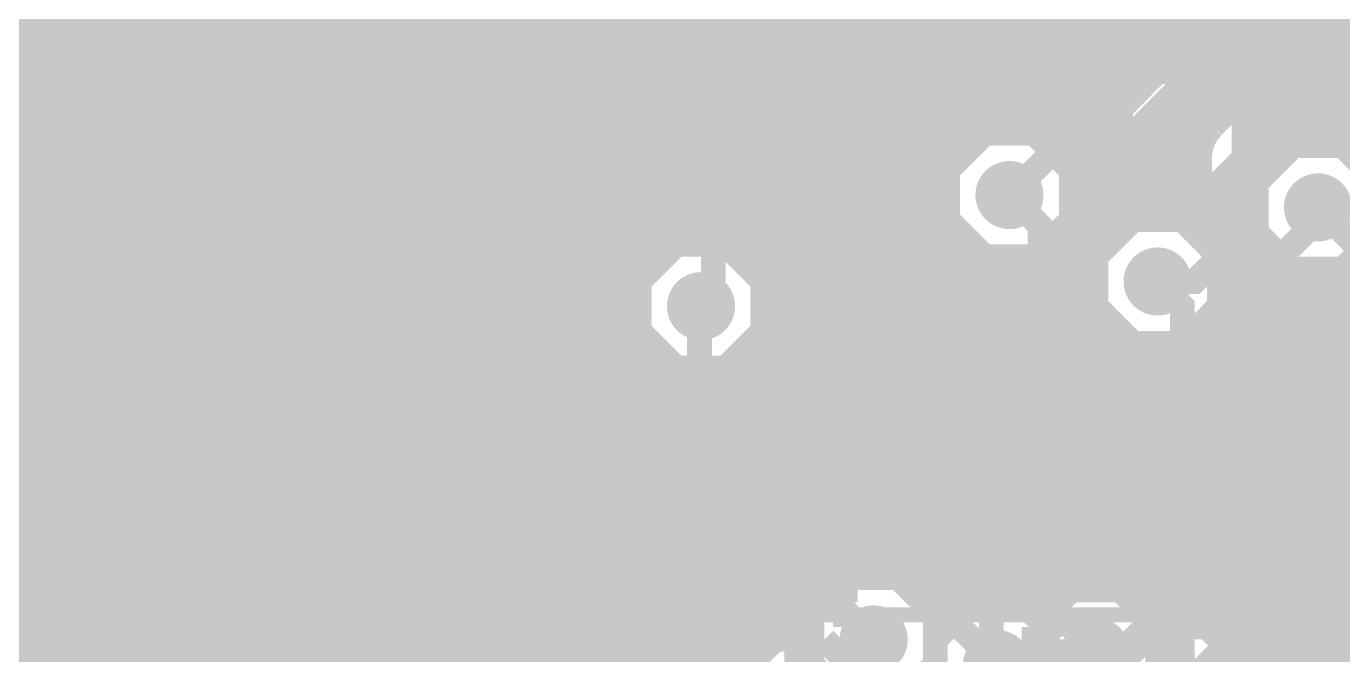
# Model space of a CAD drawing. Extents: x -5 to 208, y -5 to 206.
# Drawn here: x 56.3 to 69.85, y 131.67 to 138.13 of the extents above; entities that cross this region are included whole.
import ezdxf

# ---------------------------------------------------------------- set-up
doc = ezdxf.new("R2010")
doc.units = 0
doc.header["$MEASUREMENT"] = 0
doc.layers.get('0').update_dxf_attribs({"linetype": 'CONTINUOUS'})
for name, color, linetype in [('22-301-0_BOT', 7, 'CONTINUOUS'), ('22-301-0_DRD', 7, 'CONTINUOUS'), ('22-301-0_IN1', 1, 'CONTINUOUS'), ('22-301-0_IN2', 4, 'CONTINUOUS'), ('22-301-0_SMT', 5, 'CONTINUOUS'), ('22-301-0_SPT', 10, 'CONTINUOUS'), ('22-301-0_SST', 14, 'CONTINUOUS'), ('22-301-0_TOP', 9, 'CONTINUOUS'), ('THRUHOLE_TAP', 13, 'CONTINUOUS')]:
    doc.layers.add(name, color=color, linetype=linetype)

# ---------------------------------------------------------------- blocks, each defined once
blk = doc.blocks.new('ROUND_66')
at = {"const_width": 0.35052}
blk.add_lwpolyline([(-0.17526, 0, 1), (0.17526, 0, 1)], format="xyb", close=True, dxfattribs=at)
blk = doc.blocks.new('ROUND_68')
at = {"const_width": 0.35052}
blk.add_lwpolyline([(-0.17526, 0, 1), (0.17526, 0, 1)], format="xyb", close=True, dxfattribs=at)
blk = doc.blocks.new('ROUND_69')
at = {"const_width": 0.35052}
blk.add_lwpolyline([(-0.17526, 0, 1), (0.17526, 0, 1)], format="xyb", close=True, dxfattribs=at)
blk = doc.blocks.new('RECTANGLE_6')
blk.add_solid([(0.4826, 0.4064), (0.4826, -0.4064), (-0.4826, 0.4064), (-0.4826, -0.4064)])
blk = doc.blocks.new('OBLONG_58')
at = {"const_width": 0.2794}
blk.add_lwpolyline([(0, 0.7493), (0, -0.7493)], dxfattribs=at)
at = {"const_width": 0.1397}
for points in [[(-0.06985, 0.7493, 1), (0.06985, 0.7493, 1)], [(-0.06985, -0.7493, 1), (0.06985, -0.7493, 1)]]:
    blk.add_lwpolyline(points, format="xyb", close=True, dxfattribs=at)
blk = doc.blocks.new('RECTANGLE_59')
blk.add_solid([(0.1397, 0.889), (0.1397, -0.889), (-0.1397, 0.889), (-0.1397, -0.889)])
blk = doc.blocks.new('ROUND_73')
at = {"const_width": 0.10033}
blk.add_lwpolyline([(-0.050164, 0, 1), (0.050164, 0, 1)], format="xyb", close=True, dxfattribs=at)

msp = doc.modelspace()

# ---------------------------------------------------------------- linework, layer by layer
at = {"layer": '22-301-0_BOT', "const_width": 0.254}
for points in [[(69.8246, 155.575), (69.8246, 137.0965)], [(69.977, 125.476), (69.977, 127.381), (69.469, 127.889), (69.469, 129.032), (69.977, 129.54), (69.977, 133.096), (69.342, 133.731), (69.342, 135.001), (70.866, 136.525), (70.866, 153.924), (70.993, 154.051)], [(68.961, 152.273), (68.961, 136.779), (68.834, 136.652), (68.834, 133.096), (69.469, 132.461), (69.469, 130.175), (68.961, 129.667), (68.961, 127.254)], [(69.596, 151.69642), (69.596, 137.12952)], [(69.596, 151.69642), (69.596, 137.12952)], [(66.675, 150.241), (66.421, 149.987), (66.421, 147.447), (66.675, 147.193), (66.675, 145.415), (65.659, 144.399), (65.659, 133.35), (67.31, 131.699)], [(63.246, 135.255), (63.373, 135.382), (63.373, 148.59), (64.389, 149.606)], [(64.643, 148.717), (64.77, 148.717), (64.897, 148.59), (64.897, 146.431), (64.516, 146.05), (64.516, 132.334), (65.024, 131.826)], [(56.3372, 148.37918), (56.3372, 107.0737)], [(56.5658, 148.24202), (56.5658, 107.0737)], [(56.7944, 148.209), (56.7944, 107.0737)], [(57.023, 148.209), (57.023, 107.0737)], [(57.2516, 148.209), (57.2516, 107.0737)], [(57.4802, 148.209), (57.4802, 107.0737)], [(57.7088, 148.209), (57.7088, 107.0737)], [(57.9374, 148.209), (57.9374, 107.0737)], [(58.166, 148.209), (58.166, 107.0737)], [(58.3946, 148.209), (58.3946, 107.0737)], [(58.6232, 148.209), (58.6232, 107.0737)], [(58.8518, 148.209), (58.8518, 107.0737)], [(59.0804, 148.209), (59.0804, 107.0737)], [(59.309, 148.209), (59.309, 107.0737)], [(59.5376, 148.209), (59.5376, 107.0737)], [(59.7662, 148.209), (59.7662, 107.0737)], [(59.9948, 148.209), (59.9948, 107.0737)], [(60.2234, 148.209), (60.2234, 107.0737)], [(62.0522, 148.209), (62.0522, 136.8552)], [(62.2808, 148.209), (62.2808, 136.87298)], [(62.5094, 148.209), (62.5094, 136.82726)], [(62.738, 148.209), (62.738, 136.70788)], [(62.738, 148.209), (62.738, 136.70788)], [(68.199, 131.318), (68.199, 132.207), (67.183, 133.223), (67.183, 148.209)], [(64.135, 146.939), (64.008, 146.812), (64.008, 135.001), (63.5, 134.493), (63.5, 131.064), (63.373, 130.937), (63.373, 130.81)], [(65.913, 145.669), (65.024, 144.78), (65.024, 132.842), (66.294, 131.572)], [(61.087, 144.78), (60.96, 144.653), (60.96, 127.635), (61.468, 127.127), (62.357, 127.127), (64.262, 129.032), (64.262, 131.191)], [(60.325, 144.3863), (60.325, 127.635)], [(61.8236, 144.34058), (61.8236, 136.77138)], [(61.595, 144.08912), (61.595, 136.59358)], [(60.325, 138.1252), (44.577, 138.1252)], [(62.738, 138.1252), (61.595, 138.1252)], [(70.231, 138.1252), (69.596, 138.1252)], [(60.325, 137.8966), (44.577, 137.8966)], [(62.738, 137.8966), (61.595, 137.8966)], [(70.231, 137.8966), (69.596, 137.8966)], [(60.325, 137.668), (44.577, 137.668)], [(62.738, 137.668), (61.595, 137.668)], [(70.231, 137.668), (69.596, 137.668)], [(60.325, 137.4394), (44.577, 137.4394)], [(62.738, 137.4394), (61.595, 137.4394)], [(70.231, 137.4394), (69.596, 137.4394)], [(60.325, 137.2108), (44.577, 137.2108)], [(62.738, 137.2108), (61.595, 137.2108)], [(70.231, 137.2108), (69.596, 137.2108)], [(60.325, 136.9822), (44.577, 136.9822)], [(62.738, 136.9822), (61.595, 136.9822)], [(60.325, 136.7536), (44.577, 136.7536)], [(61.79058, 136.7536), (61.595, 136.7536)], [(62.738, 136.7536), (62.66942, 136.7536)], [(60.325, 136.525), (44.577, 136.525)], [(60.325, 136.2964), (44.577, 136.2964)], [(60.325, 136.0678), (44.577, 136.0678)], [(62.23, 136.017), (61.595, 135.382), (61.595, 130.302), (62.611, 129.286), (62.611, 128.397), (62.11824, 127.90424)], [(60.325, 135.8392), (44.577, 135.8392)], [(60.325, 135.6106), (44.577, 135.6106)], [(67.945, 135.509), (68.199, 135.255), (68.199, 132.969), (68.961, 132.207), (68.961, 131.064), (68.199, 130.302), (68.199, 124.46), (68.707, 123.952), (69.469, 123.952)], [(60.325, 135.382), (44.577, 135.382)], [(60.325, 135.1534), (44.577, 135.1534)], [(62.27064, 135.16102), (62.23, 135.11784)], [(62.23, 135.11784), (62.23, 130.56362)], [(62.3951, 135.1534), (62.26302, 135.1534)], [(62.2808, 135.16102), (62.2808, 130.51282)], [(60.325, 134.9248), (44.577, 134.9248)], [(62.45352, 134.9248), (62.23, 134.9248)], [(62.5094, 134.81558), (62.5094, 130.28422)], [(60.325, 134.6962), (44.577, 134.6962)], [(62.59576, 134.6962), (62.23, 134.6962)], [(62.738, 134.56412), (62.738, 131.38658)], [(60.325, 134.4676), (44.577, 134.4676)], [(62.865, 134.4676), (62.23, 134.4676)], [(62.865, 134.48538), (62.865, 131.50088)], [(60.325, 134.239), (44.577, 134.239)], [(62.865, 134.239), (62.23, 134.239)], [(60.325, 134.0104), (44.577, 134.0104)], [(62.865, 134.0104), (62.23, 134.0104)], [(60.325, 133.7818), (44.577, 133.7818)], [(62.865, 133.7818), (62.23, 133.7818)], [(60.325, 133.5532), (44.577, 133.5532)], [(62.865, 133.5532), (62.23, 133.5532)], [(60.325, 133.3246), (44.577, 133.3246)], [(62.865, 133.3246), (62.23, 133.3246)], [(60.325, 133.096), (44.577, 133.096)], [(62.865, 133.096), (62.23, 133.096)], [(60.325, 132.8674), (44.577, 132.8674)], [(62.865, 132.8674), (62.23, 132.8674)], [(60.325, 132.6388), (44.577, 132.6388)], [(62.865, 132.6388), (62.23, 132.6388)], [(60.325, 132.4102), (44.577, 132.4102)], [(62.865, 132.4102), (62.23, 132.4102)], [(60.325, 132.1816), (44.577, 132.1816)], [(62.865, 132.1816), (62.23, 132.1816)], [(60.325, 131.953), (44.577, 131.953)], [(62.865, 131.953), (62.23, 131.953)], [(60.325, 131.7244), (44.577, 131.7244)], [(62.865, 131.7244), (62.23, 131.7244)]]:
    msp.add_lwpolyline(points, dxfattribs=at)
for points in [[(70.231, 136.84758, 0.2114648), (69.596, 137.12871)], [(62.23, 136.87552, 0.211465), (61.5944, 136.59412)], [(62.738, 136.70788, 0.1598466), (62.23, 136.87454)], [(62.27064, 135.16102, 0.0357629), (62.39221, 135.17555)], [(62.39256, 135.17372, 0.2596508), (62.86565, 134.48669)]]:
    msp.add_lwpolyline(points, format="xyb", dxfattribs=at)
at = {"layer": '22-301-0_DRD', "const_width": 0.254}
for points in [[(67.945, 137.668), (67.564, 137.287)], [(68.453, 137.668), (67.945, 137.668)], [(68.834, 137.287), (68.453, 137.668)], [(67.564, 137.287), (67.564, 136.779)], [(68.834, 136.779), (68.834, 137.287)], [(66.167, 137.033), (65.786, 136.652)], [(66.675, 137.033), (66.167, 137.033)], [(67.056, 136.652), (66.675, 137.033)], [(69.342, 136.906), (68.961, 136.525)], [(69.85, 136.906), (69.342, 136.906)], [(70.231, 136.525), (69.85, 136.906)], [(67.564, 136.779), (67.945, 136.398)], [(68.453, 136.398), (68.834, 136.779)], [(61.976, 136.652), (61.595, 136.271)], [(62.484, 136.652), (61.976, 136.652)], [(62.865, 136.271), (62.484, 136.652)], [(65.786, 136.652), (65.786, 136.144)], [(67.056, 136.144), (67.056, 136.652)], [(68.961, 136.525), (68.961, 136.017)], [(67.945, 136.398), (68.453, 136.398)], [(61.595, 136.271), (61.595, 135.763)], [(62.865, 135.763), (62.865, 136.271)], [(65.786, 136.144), (66.167, 135.763)], [(66.675, 135.763), (67.056, 136.144)], [(67.691, 136.144), (67.31, 135.763)], [(68.199, 136.144), (67.691, 136.144)], [(68.58, 135.763), (68.199, 136.144)], [(62.992, 135.89), (62.611, 135.509)], [(63.5, 135.89), (62.992, 135.89)], [(63.881, 135.509), (63.5, 135.89)], [(68.961, 136.017), (69.342, 135.636)], [(69.85, 135.636), (70.231, 136.017)], [(61.595, 135.763), (61.976, 135.382)], [(62.484, 135.382), (62.865, 135.763)], [(66.167, 135.763), (66.675, 135.763)], [(67.31, 135.763), (67.31, 135.255)], [(68.58, 135.255), (68.58, 135.763)], [(69.342, 135.636), (69.85, 135.636)], [(62.611, 135.509), (62.611, 135.001)], [(63.881, 135.001), (63.881, 135.509)], [(61.976, 135.382), (62.484, 135.382)], [(67.31, 135.255), (67.691, 134.874)], [(68.199, 134.874), (68.58, 135.255)], [(70.104, 135.128), (69.723, 134.747)], [(62.611, 135.001), (62.992, 134.62)], [(63.5, 134.62), (63.881, 135.001)], [(67.691, 134.874), (68.199, 134.874)], [(69.723, 134.747), (69.723, 134.239)], [(62.992, 134.62), (63.5, 134.62)], [(69.723, 134.239), (70.104, 133.858)], [(64.77, 132.461), (64.389, 132.08)], [(65.278, 132.461), (64.77, 132.461)], [(65.659, 132.08), (65.278, 132.461)], [(67.056, 132.334), (66.675, 131.953)], [(67.564, 132.334), (67.056, 132.334)], [(67.945, 131.953), (67.564, 132.334)], [(62.484, 132.1562), (62.103, 131.7752)], [(62.992, 132.1562), (62.484, 132.1562)], [(63.373, 131.7752), (62.992, 132.1562)], [(66.04, 132.207), (65.659, 131.826)], [(66.548, 132.207), (66.04, 132.207)], [(66.929, 131.826), (66.548, 132.207)], [(64.389, 132.08), (64.389, 131.572)], [(65.659, 131.572), (65.659, 132.08)], [(64.008, 131.826), (63.627, 131.445)], [(64.516, 131.826), (64.008, 131.826)], [(64.897, 131.445), (64.516, 131.826)], [(65.659, 131.826), (65.659, 131.318)], [(66.675, 131.953), (66.675, 131.445)], [(66.929, 131.318), (66.929, 131.826)], [(67.945, 131.953), (67.564, 131.572)], [(68.453, 131.953), (67.945, 131.953)], [(67.945, 131.445), (67.945, 131.953)], [(68.834, 131.572), (68.453, 131.953)], [(62.103, 131.7752), (62.103, 131.2672)], [(63.373, 131.2672), (63.373, 131.7752)], [(64.389, 131.572), (64.77, 131.191)], [(65.278, 131.191), (65.659, 131.572)], [(67.564, 131.572), (67.564, 131.064)], [(68.834, 131.064), (68.834, 131.572)]]:
    msp.add_lwpolyline(points, dxfattribs=at)
at = {"layer": '22-301-0_IN1', "const_width": 0.254}
for points in [[(69.9262, 156.62402), (69.9262, 136.86536)], [(69.6976, 156.39288), (69.6976, 136.94156)], [(69.469, 151.82088), (69.469, 136.93902)], [(68.7832, 151.61514), (68.7832, 137.38098)], [(69.2404, 151.65324), (69.2404, 136.85012)], [(69.0118, 151.59482), (69.0118, 136.61898)], [(56.2102, 147.955), (56.2102, 112.4712)], [(56.4388, 147.955), (56.4388, 112.4712)], [(56.6674, 147.955), (56.6674, 112.4712)], [(56.896, 147.955), (56.896, 112.4712)], [(57.1246, 147.955), (57.1246, 112.4712)], [(57.3532, 147.955), (57.3532, 112.4712)], [(57.5818, 147.955), (57.5818, 112.4712)], [(57.8104, 147.955), (57.8104, 112.4712)], [(58.039, 147.955), (58.039, 112.4712)], [(58.2676, 147.955), (58.2676, 112.4712)], [(58.4962, 147.955), (58.4962, 112.4712)], [(58.7248, 147.955), (58.7248, 112.4712)], [(58.9534, 147.955), (58.9534, 112.4712)], [(59.182, 147.955), (59.182, 112.4712)], [(59.4106, 147.955), (59.4106, 112.4712)], [(59.6392, 147.955), (59.6392, 112.4712)], [(59.8678, 147.955), (59.8678, 112.4712)], [(60.0964, 147.955), (60.0964, 112.4712)], [(60.325, 147.955), (60.325, 112.4712)], [(61.9252, 147.955), (61.9252, 136.62406)], [(62.1538, 147.955), (62.1538, 136.69264)], [(62.3824, 147.955), (62.3824, 136.67994)], [(62.611, 147.955), (62.611, 136.58088)], [(62.8396, 147.955), (62.8396, 136.31672)], [(63.0682, 147.955), (63.0682, 135.91032)], [(63.2968, 147.955), (63.2968, 135.93318)], [(64.897, 147.955), (64.897, 132.49402)], [(65.1256, 147.955), (65.1256, 132.49656)], [(66.7258, 147.70608), (66.7258, 137.00506)], [(66.9544, 147.56892), (66.9544, 136.81964)], [(67.183, 147.52828), (67.183, 132.36702)], [(63.5254, 146.63674), (63.5254, 135.87476)], [(64.6684, 146.51736), (64.6684, 132.40512)], [(63.754, 146.37512), (63.754, 135.70712)], [(64.4398, 146.33194), (64.4398, 132.17398)], [(63.9826, 146.27606), (63.9826, 131.81076)], [(64.2112, 146.26336), (64.2112, 131.86918)], [(65.3542, 145.28038), (65.3542, 132.42036)], [(66.4972, 145.32102), (66.4972, 137.07364)], [(65.5828, 145.07464), (65.5828, 132.21208)], [(65.8114, 144.9959), (65.8114, 136.69772)], [(66.04, 145.00098), (66.04, 136.96188)], [(66.2686, 145.08988), (66.2686, 137.06094)], [(61.6966, 144.47774), (61.6966, 136.43864)], [(60.5536, 144.35836), (60.5536, 112.4712)], [(60.7822, 144.17294), (60.7822, 112.4712)], [(61.468, 144.21612), (61.468, 128.10236)], [(61.0108, 144.10436), (61.0108, 112.4712)], [(61.2394, 144.11706), (61.2394, 112.4712)], [(68.5546, 139.01674), (68.5546, 137.61212)], [(67.4116, 138.89736), (67.4116, 135.93064)], [(68.326, 138.75512), (68.326, 137.70102)], [(67.6402, 138.71194), (67.6402, 137.41908)], [(67.8688, 138.64336), (67.8688, 137.62736)], [(68.0974, 138.65606), (68.0974, 137.70356)], [(72.10806, 138.2014), (31.15056, 138.2014)], [(72.09536, 137.9728), (31.07436, 137.9728)], [(72.16394, 137.7442), (30.86608, 137.7442)], [(67.71894, 137.5156), (28.86202, 137.5156)], [(72.34936, 137.5156), (68.67652, 137.5156)], [(67.56908, 137.287), (-2.54, 137.287)], [(77.41412, 137.287), (68.82892, 137.287)], [(66.25844, 137.0584), (-2.54, 137.0584)], [(67.51828, 137.0584), (66.58102, 137.0584)], [(77.67574, 137.0584), (68.87718, 137.0584)], [(65.89522, 136.8298), (-2.54, 136.8298)], [(67.54876, 136.8298), (66.94678, 136.8298)], [(69.20738, 136.8298), (68.8467, 136.8298)], [(61.88202, 136.6012), (-2.54, 136.6012)], [(65.77076, 136.6012), (62.57798, 136.6012)], [(67.67322, 136.6012), (67.0687, 136.6012)], [(67.6402, 136.64438), (67.6402, 136.11606)], [(69.00164, 136.6012), (68.72478, 136.6012)], [(68.7832, 136.68502), (68.7832, 131.66598)], [(67.8688, 136.43864), (67.8688, 136.18464)], [(68.5546, 136.45388), (68.5546, 135.80872)], [(61.65088, 136.3726), (-2.54, 136.3726)], [(65.74028, 136.3726), (62.80912, 136.3726)], [(68.03644, 136.3726), (67.09918, 136.3726)], [(68.0974, 136.3599), (68.0974, 136.17194)], [(68.326, 136.36498), (68.326, 136.07288)], [(68.9229, 136.3726), (68.35902, 136.3726)], [(61.56198, 136.144), (-2.54, 136.144)], [(65.79108, 136.144), (62.89802, 136.144)], [(65.8114, 136.09574), (65.8114, 132.04952)], [(67.70116, 136.144), (67.05092, 136.144)], [(68.92798, 136.144), (68.1863, 136.144)], [(61.5569, 135.9154), (-2.54, 135.9154)], [(63.08344, 135.9154), (62.90056, 135.9154)], [(65.94094, 135.9154), (63.40602, 135.9154)], [(67.3989, 135.9154), (66.89852, 135.9154)], [(66.9544, 135.97636), (66.9544, 132.27812)], [(69.01688, 135.9154), (68.48856, 135.9154)], [(69.0118, 135.92302), (69.0118, 127.93218)], [(66.04, 135.83412), (66.04, 132.20192)], [(66.7258, 135.79094), (66.7258, 132.09778)], [(61.63564, 135.6868), (13.72108, 135.6868)], [(67.28714, 135.6868), (63.77178, 135.6868)], [(66.2686, 135.73506), (66.2686, 132.25018)], [(66.4972, 135.72236), (66.4972, 132.2197)], [(69.24802, 135.6868), (68.60032, 135.6868)], [(69.2404, 135.69188), (69.2404, 127.87376)], [(69.9262, 135.67664), (69.9262, 126.15418)], [(79.883, 135.6868), (69.94398, 135.6868)], [(61.6966, 135.59536), (61.6966, 128.43764)], [(69.469, 135.60298), (69.469, 127.70612)], [(69.6976, 135.5979), (69.6976, 126.09576)], [(61.84138, 135.4582), (13.92936, 135.4582)], [(61.9252, 135.40994), (61.9252, 128.55448)], [(62.3824, 135.35406), (62.3824, 128.52908)], [(67.26682, 135.4582), (63.8937, 135.4582)], [(79.883, 135.4582), (68.62318, 135.4582)], [(62.56528, 135.2296), (14.00556, 135.2296)], [(62.1538, 135.34136), (62.1538, 128.58242)], [(67.32524, 135.2296), (63.92418, 135.2296)], [(73.86574, 135.2296), (68.56476, 135.2296)], [(67.4116, 135.08736), (67.4116, 132.36956)], [(68.5546, 135.20674), (68.5546, 131.89712)], [(62.61608, 135.001), (28.9433, 135.001)], [(62.611, 135.01116), (62.611, 128.3716)], [(67.49288, 135.001), (63.87592, 135.001)], [(68.326, 134.94512), (68.326, 131.98602)], [(73.60412, 135.001), (68.39712, 135.001)], [(63.754, 134.80288), (63.754, 131.64312)], [(67.6402, 134.90194), (67.6402, 132.29336)], [(67.8688, 134.83336), (67.8688, 132.08508)], [(68.0974, 134.84606), (68.0974, 131.98856)], [(62.76594, 134.7724), (29.24556, 134.7724)], [(62.8396, 134.7089), (62.8396, 131.23164)], [(73.50506, 134.7724), (63.72352, 134.7724)], [(73.49236, 134.5438), (29.35732, 134.5438)], [(63.0682, 134.59714), (63.0682, 131.41706)], [(63.2968, 134.57682), (63.2968, 131.48564)], [(63.5254, 134.63524), (63.5254, 131.47294)], [(73.56094, 134.3152), (29.38018, 134.3152)], [(73.74636, 134.0866), (38.31082, 134.0866)], [(79.883, 133.858), (38.67658, 133.858)], [(79.883, 133.6294), (38.7985, 133.6294)], [(79.883, 133.4008), (38.82898, 133.4008)], [(75.18908, 133.1722), (38.78072, 133.1722)], [(75.05192, 132.9436), (38.62832, 132.9436)], [(73.58888, 132.715), (36.5633, 132.715)], [(64.86144, 132.4864), (10.71372, 132.4864)], [(73.42124, 132.4864), (65.18402, 132.4864)], [(64.49822, 132.2578), (43.60164, 132.2578)], [(66.92138, 132.2578), (65.54978, 132.2578)], [(73.36282, 132.2578), (67.69608, 132.2578)], [(64.37376, 132.0292), (43.78706, 132.0292)], [(65.79108, 132.0292), (65.6717, 132.0292)], [(73.38314, 132.0292), (67.90436, 132.0292)], [(63.95974, 131.8006), (43.85564, 131.8006)], [(73.4949, 131.8006), (68.67652, 131.8006)], [(63.69812, 131.572), (43.84294, 131.572)], [(73.79716, 131.572), (68.82892, 131.572)]]:
    msp.add_lwpolyline(points, dxfattribs=at)
for points in [[(68.199, 137.71372, 0.4142136), (67.51828, 137.033)], [(68.87972, 137.033, 0.4142136), (68.199, 137.71372)], [(66.421, 137.07872, 0.4142136), (65.74028, 136.398)], [(67.10172, 136.398, 0.4142136), (66.421, 137.07872)], [(67.51828, 137.033, 0.4142136), (68.199, 136.35228)], [(68.199, 136.35228, 0.4142136), (68.87972, 137.033)], [(69.596, 136.95172, 0.4142136), (68.91528, 136.271)], [(70.27672, 136.271, 0.4142136), (69.596, 136.95172)], [(62.23, 136.69772, 0.4142136), (61.54928, 136.017)], [(62.91072, 136.017, 0.4142136), (62.23, 136.69772)], [(65.74028, 136.398, 0.4142136), (66.421, 135.71728)], [(66.421, 135.71728, 0.4142136), (67.10172, 136.398)], [(67.945, 136.18972, 0.4142136), (67.26428, 135.509)], [(68.62572, 135.509, 0.4142136), (67.945, 136.18972)], [(68.91528, 136.271, 0.4142136), (69.596, 135.59028)], [(69.596, 135.59028, 0.4142136), (70.27672, 136.271)], [(61.54928, 136.017, 0.4142136), (62.23, 135.33628)], [(63.246, 135.93572, 0.1419803), (62.88202, 135.83024)], [(62.88278, 135.82904, 0.0702035), (62.9093, 136.017)], [(63.92672, 135.255, 0.4142136), (63.246, 135.93572)], [(67.26428, 135.509, 0.4142136), (67.945, 134.82828)], [(67.945, 134.82828, 0.4142136), (68.62572, 135.509)], [(62.23, 135.33628, 0.140665), (62.59101, 135.43989)], [(62.59068, 135.44042, 0.0690439), (62.56495, 135.255)], [(62.56528, 135.255, 0.4142136), (63.246, 134.57428)], [(63.246, 134.57428, 0.4142136), (63.92672, 135.255)], [(65.024, 132.50672, 0.3978719), (64.34582, 131.8641)], [(65.69964, 131.9022, 0.3816897), (65.024, 132.50672)], [(67.31, 132.37972, 0.2491154), (66.74596, 132.08011)], [(67.94246, 131.94792, 0.3081992), (67.31, 132.37972)], [(66.294, 132.25272, 0.2723761), (65.69964, 131.9022)], [(66.74612, 132.08, 0.183846), (66.294, 132.25206)], [(68.199, 131.99872, 0.0969895), (67.94225, 131.94844)], [(68.87972, 131.318, 0.4142136), (68.199, 131.99872)], [(64.262, 131.87172, 0.3081987), (63.62954, 131.43992)], [(64.34582, 131.8641, 0.0309825), (64.262, 131.8693)]]:
    msp.add_lwpolyline(points, format="xyb", dxfattribs=at)
at = {"layer": '22-301-0_IN2', "const_width": 0.254}
for points in [[(66.421, 136.398), (69.596, 139.573), (71.12, 139.573), (71.374, 139.827), (72.39, 139.827), (72.644, 139.573), (93.218, 139.573), (93.472, 139.827), (119.507, 139.827), (121.031, 138.303)], [(110.998, 137.795), (110.744, 138.049), (97.028, 138.049), (95.885, 136.906), (77.47, 136.906), (77.089, 137.287), (69.342, 137.287), (68.834, 136.779), (68.834, 136.017), (68.326, 135.509), (67.945, 135.509)], [(66.9163, 137.541), (56.642, 137.541)], [(56.642, 137.541), (56.642, 118.0592)], [(56.8706, 137.541), (56.8706, 118.0592)], [(57.0992, 137.541), (57.0992, 118.0592)], [(57.3278, 137.541), (57.3278, 118.0592)], [(57.5564, 137.541), (57.5564, 118.0592)], [(57.785, 137.541), (57.785, 118.0592)], [(58.0136, 137.541), (58.0136, 118.0592)], [(58.2422, 137.541), (58.2422, 118.0592)], [(58.4708, 137.541), (58.4708, 118.0592)], [(58.6994, 137.541), (58.6994, 118.0592)], [(58.928, 137.541), (58.928, 118.0592)], [(59.1566, 137.541), (59.1566, 118.0592)], [(59.3852, 137.541), (59.3852, 118.0592)], [(59.6138, 137.541), (59.6138, 118.0592)], [(59.8424, 137.541), (59.8424, 118.0592)], [(60.071, 137.541), (60.071, 118.0592)], [(60.2996, 137.541), (60.2996, 118.0592)], [(60.5282, 137.541), (60.5282, 118.0592)], [(60.7568, 137.541), (60.7568, 118.0592)], [(60.9854, 137.541), (60.9854, 118.0592)], [(61.214, 137.541), (61.214, 129.1463)], [(61.4426, 137.541), (61.4426, 129.44856)], [(61.6712, 137.541), (61.6712, 129.56032)], [(61.8998, 137.541), (61.8998, 129.58318)], [(62.1284, 137.541), (62.1284, 131.82092)], [(62.357, 137.541), (62.357, 132.08508)], [(62.5856, 137.541), (62.5856, 135.41502)], [(62.8142, 137.541), (62.8142, 135.78078)], [(63.0428, 137.541), (63.0428, 135.9027)], [(63.2714, 137.541), (63.2714, 135.93318)], [(63.5, 137.541), (63.5, 135.88492)], [(63.7286, 137.541), (63.7286, 135.73252)], [(63.9572, 137.541), (63.9572, 131.79806)], [(64.1858, 137.541), (64.1858, 131.86664)], [(64.4144, 137.541), (64.4144, 132.12572)], [(64.643, 137.541), (64.643, 132.38988)], [(64.8716, 137.541), (64.8716, 132.48894)], [(65.1002, 137.541), (65.1002, 132.50164)], [(65.3288, 137.541), (65.3288, 132.43306)], [(65.5574, 137.541), (65.5574, 132.24764)], [(65.786, 137.541), (65.786, 136.6393)], [(66.0146, 137.541), (66.0146, 136.94156)], [(66.2432, 137.541), (66.2432, 137.05332)], [(66.9163, 137.541), (66.45402, 137.07618)], [(66.4718, 137.541), (66.4718, 137.09396)], [(66.7004, 137.541), (66.7004, 137.32256)], [(68.20916, 137.541), (67.09918, 136.43102)], [(68.9483, 137.541), (68.20916, 137.541)], [(68.3006, 137.541), (68.3006, 136.12876)], [(68.9483, 137.541), (68.51396, 137.10666)], [(68.5292, 137.541), (68.5292, 137.11936)], [(68.7578, 137.541), (68.7578, 137.34796)], [(66.7893, 137.414), (56.642, 137.414)], [(68.072, 137.4013), (68.072, 136.17702)], [(68.8213, 137.414), (68.08216, 137.414)], [(69.596, 136.271), (70.358, 135.509), (74.549, 135.509), (75.438, 136.398), (96.393, 136.398), (97.282, 137.287)], [(66.5607, 137.1854), (56.642, 137.1854)], [(67.8434, 137.1727), (67.8434, 136.17956)], [(68.5927, 137.1854), (67.85356, 137.1854)], [(66.45402, 137.07618), (66.42123, 137.07379)], [(66.03238, 136.9568), (56.642, 136.9568)], [(67.6148, 136.9441), (67.6148, 136.10336)], [(68.41236, 136.9568), (67.62496, 136.9568)], [(65.82664, 136.7282), (56.642, 136.7282)], [(67.3862, 136.7155), (67.3862, 135.89508)], [(68.3768, 136.7282), (67.39636, 136.7282)], [(68.3768, 136.779), (68.3768, 136.20496)], [(65.7479, 136.4996), (56.642, 136.4996)], [(67.10172, 136.398), (67.10091, 136.4311)], [(67.1576, 136.4869), (67.1576, 132.36194)], [(68.3768, 136.4996), (67.16776, 136.4996)], [(65.75298, 136.271), (56.642, 136.271)], [(68.3768, 136.271), (67.08902, 136.271)], [(68.3768, 136.20496), (68.27266, 136.10336)], [(65.84188, 136.0424), (56.642, 136.0424)], [(65.786, 136.15416), (65.786, 132.02412)], [(67.52336, 136.0424), (67.00012, 136.0424)], [(66.929, 135.94588), (66.929, 132.26288)], [(62.85738, 135.8138), (56.642, 135.8138)], [(66.07302, 135.8138), (63.63208, 135.8138)], [(66.0146, 135.8519), (66.0146, 132.19176)], [(66.7004, 135.77824), (66.7004, 132.11556)], [(67.33794, 135.8138), (66.76898, 135.8138)], [(66.2432, 135.74014), (66.2432, 132.25018)], [(66.4718, 135.71982), (66.4718, 132.22732)], [(69.15658, 135.69442), (68.65366, 135.18896)], [(69.215, 135.70712), (69.215, 127.88392)], [(62.65164, 135.5852), (56.642, 135.5852)], [(67.26936, 135.5852), (63.84036, 135.5852)], [(68.9864, 135.5217), (68.9864, 127.93218)], [(69.6341, 135.5852), (69.04736, 135.5852)], [(69.4436, 135.60806), (69.4436, 127.73152)], [(69.596, 135.59028), (69.62898, 135.59108)], [(69.62902, 135.59028), (70.03542, 135.18642)], [(69.6722, 135.5471), (69.6722, 126.08306)], [(62.5729, 135.3566), (56.642, 135.3566)], [(67.28206, 135.3566), (63.91656, 135.3566)], [(69.8627, 135.3566), (68.81876, 135.3566)], [(68.7578, 135.2931), (68.7578, 131.70408)], [(69.9008, 135.3185), (69.9008, 134.99592)], [(62.57798, 135.128), (56.642, 135.128)], [(62.5856, 135.09244), (62.5856, 132.18414)], [(67.38112, 135.128), (63.91402, 135.128)], [(67.3862, 135.12038), (67.3862, 132.37464)], [(68.5292, 135.10006), (68.5292, 131.91236)], [(70.104, 135.128), (68.57746, 135.128)], [(62.66688, 134.8994), (56.642, 134.8994)], [(67.64274, 134.8994), (63.82512, 134.8994)], [(67.6148, 134.91464), (67.6148, 132.30606)], [(67.8434, 134.8359), (67.8434, 132.12064)], [(68.072, 134.84098), (68.072, 131.98602)], [(69.8119, 134.8994), (68.24472, 134.8994)], [(68.3006, 134.92988), (68.3006, 131.98856)], [(62.89802, 134.6708), (56.642, 134.6708)], [(62.8142, 134.72922), (62.8142, 132.19684)], [(69.70014, 134.6708), (63.59398, 134.6708)], [(63.7286, 134.77494), (63.7286, 131.61264)], [(63.0428, 134.60476), (63.0428, 132.12826)], [(63.2714, 134.57428), (63.2714, 131.94284)], [(63.5, 134.62508), (63.5, 131.47802)], [(69.67982, 134.4422), (56.642, 134.4422)], [(69.73824, 134.2136), (56.642, 134.2136)], [(69.9008, 133.99008), (69.9008, 126.15164)], [(69.90588, 133.985), (56.642, 133.985)], [(74.3458, 133.7564), (56.642, 133.7564)], [(74.3458, 133.5278), (56.642, 133.5278)], [(74.3458, 133.2992), (56.642, 133.2992)], [(74.3458, 133.0706), (56.642, 133.0706)], [(73.79716, 132.842), (56.642, 132.842)], [(73.4949, 132.6134), (56.642, 132.6134)], [(64.63538, 132.3848), (56.642, 132.3848)], [(73.38314, 132.3848), (65.41008, 132.3848)], [(62.49416, 132.1562), (56.642, 132.1562)], [(64.42964, 132.1562), (62.9793, 132.1562)], [(65.94602, 132.1562), (65.61836, 132.1562)], [(66.80708, 132.1562), (66.64198, 132.1562)], [(73.36282, 132.1562), (67.81292, 132.1562)], [(62.1919, 131.9276), (56.642, 131.9276)], [(64.3509, 131.9276), (63.28156, 131.9276)], [(73.42124, 131.9276), (68.49872, 131.9276)], [(62.08014, 131.699), (56.642, 131.699)], [(63.80988, 131.699), (63.39332, 131.699)], [(73.58888, 131.699), (68.76288, 131.699)]]:
    msp.add_lwpolyline(points, dxfattribs=at)
for points in [[(66.421, 137.07872, 0.4142136), (65.74028, 136.398)], [(68.51142, 137.10158, 0.1989124), (68.3778, 136.779)], [(68.51142, 137.10158, 0.1989124), (68.3778, 136.779)], [(65.74028, 136.398, 0.4142136), (66.421, 135.71728)], [(66.421, 135.71728, 0.4142136), (67.10172, 136.398)], [(67.945, 136.18972, 0.4142136), (67.26428, 135.509)], [(68.27266, 136.10336, 0.1266271), (67.945, 136.18769)], [(63.246, 135.93572, 0.4142136), (62.56528, 135.255)], [(63.92672, 135.255, 0.4142136), (63.246, 135.93572)], [(69.15658, 135.69442, 0.0246279), (69.18674, 135.7277)], [(69.18706, 135.72744, 0.1626609), (69.596, 135.59079)], [(67.26428, 135.509, 0.4142136), (67.945, 134.82828)], [(62.56528, 135.255, 0.4142136), (63.246, 134.57428)], [(63.246, 134.57428, 0.4142136), (63.92672, 135.255)], [(67.945, 134.82828, 0.2230866), (68.46878, 135.07421)], [(68.46824, 135.07466, 0.1177692), (68.64917, 135.18583)], [(68.46824, 135.07466, 0.1177692), (68.64917, 135.18583)], [(70.10908, 135.12546, 0.3081992), (69.67728, 134.493)], [(69.67728, 134.493, 0.4142136), (70.358, 133.81228)], [(65.024, 132.50672, 0.3978719), (64.34582, 131.8641)], [(65.69964, 131.9022, 0.3816897), (65.024, 132.50672)], [(67.31, 132.37972, 0.2491154), (66.74596, 132.08011)], [(67.94246, 131.94792, 0.3081992), (67.31, 132.37972)], [(66.294, 132.25272, 0.2723761), (65.69964, 131.9022)], [(66.74612, 132.08, 0.183846), (66.294, 132.25206)], [(62.738, 132.20192, 0.4142136), (62.05728, 131.5212)], [(63.41872, 131.5212, 0.4142136), (62.738, 132.20192)], [(68.199, 131.99872, 0.0969895), (67.94225, 131.94844)], [(68.87972, 131.318, 0.4142136), (68.199, 131.99872)], [(64.262, 131.87172, 0.3081987), (63.62954, 131.43992)], [(64.34582, 131.8641, 0.0309825), (64.262, 131.8693)]]:
    msp.add_lwpolyline(points, format="xyb", dxfattribs=at)
at = {"layer": '22-301-0_SST', "const_width": 0.1524}
for points in [[(63.0555, 136.9695), (63.0555, 139.8905), (61.4172, 139.8905), (61.4172, 136.9695), (63.0555, 136.9695)], [(70.6755, 136.9695), (70.6755, 139.8905), (69.0372, 139.8905), (69.0372, 136.9695), (70.6755, 136.9695)], [(62.738, 123.19), (70.485, 123.19), (70.485, 132.08), (61.595, 132.08), (61.595, 124.333), (62.738, 123.19)]]:
    msp.add_lwpolyline(points, dxfattribs=at)
at = {"layer": '22-301-0_TOP', "const_width": 0.254}
for points in [[(75.0062, 175.895), (75.0062, 175.7172), (74.93, 175.641), (74.93, 174.244), (74.93, 162.814), (72.644, 160.528), (72.644, 154.686), (72.517, 154.559), (72.517, 142.113), (70.993, 140.589), (70.993, 138.684), (71.374, 138.303), (71.374, 133.35), (69.723, 131.699), (69.723, 129.413), (68.072, 127.762), (68.072, 124.079), (68.73494, 123.41606), (68.73494, 121.92)], [(65.73266, 133.3881), (65.73266, 142.16634), (62.357, 145.542), (54.991, 145.542), (48.26, 152.273), (48.26, 159.893)], [(47.371, 159.131), (47.371, 152.273), (55.626, 144.018), (63.119, 144.018), (65.23228, 141.90472), (65.23228, 133.3881)], [(38.735, 158.6738), (45.593, 151.8158), (45.593, 147.574), (61.468, 131.699), (61.468, 130.429), (64.23152, 127.66548), (64.23152, 121.92)], [(64.7319, 121.92), (64.7319, 127.9271), (61.976, 130.683), (61.976, 131.953), (46.101, 147.828), (46.101, 156.972), (44.45, 158.623), (44.45, 158.6738)], [(48.9966, 156.6418), (48.9966, 152.2984), (55.245, 146.05), (62.611, 146.05), (66.294, 142.367), (66.294, 137.541), (67.2338, 136.6012), (67.2338, 133.3881)], [(68.707, 151.64308), (68.707, 138.23442)], [(68.9356, 151.59228), (68.9356, 138.2522)], [(46.5582, 148.01596), (61.7601, 132.81406)], [(66.8782, 147.60194), (66.8782, 137.60196)], [(67.1068, 147.53336), (67.1068, 137.37336)], [(45.27296, 147.24634), (60.6425, 131.8768)], [(56.3626, 143.5608), (56.3626, 138.21156)], [(56.5912, 143.5608), (56.5912, 137.98296)], [(56.8198, 143.5608), (56.8198, 137.75436)], [(57.0484, 143.5608), (57.0484, 137.52576)], [(57.277, 143.5608), (57.277, 137.29716)], [(57.5056, 143.5608), (57.5056, 137.06856)], [(57.7342, 143.5608), (57.7342, 136.83996)], [(57.9628, 143.5608), (57.9628, 136.61136)], [(58.1914, 143.5608), (58.1914, 136.38276)], [(58.42, 143.5608), (58.42, 136.15416)], [(58.6486, 143.5608), (58.6486, 135.92556)], [(58.8772, 143.5608), (58.8772, 135.69696)], [(59.1058, 143.5608), (59.1058, 135.46836)], [(59.3344, 143.5608), (59.3344, 135.23976)], [(59.563, 143.5608), (59.563, 135.01116)], [(59.7916, 143.5608), (59.7916, 134.78256)], [(60.0202, 143.5608), (60.0202, 134.55396)], [(60.2488, 143.5608), (60.2488, 134.32536)], [(60.4774, 143.5608), (60.4774, 134.09676)], [(60.706, 143.5608), (60.706, 133.86816)], [(60.9346, 143.5608), (60.9346, 133.63956)], [(61.1632, 143.5608), (61.1632, 133.41096)], [(61.3918, 143.5608), (61.3918, 133.18236)], [(63.2206, 143.2687), (63.2206, 135.93318)], [(63.4492, 143.0401), (63.4492, 135.9027)], [(63.6778, 142.8115), (63.6778, 135.78078)], [(63.9064, 142.5829), (63.9064, 135.41502)], [(64.135, 142.3543), (64.135, 134.59714)], [(66.7512, 142.367), (66.7512, 137.72896)], [(64.3636, 142.1257), (64.3636, 134.58698)], [(64.5922, 141.8971), (64.5922, 134.58444)], [(64.77508, 141.71422), (64.77508, 134.60476)], [(60.2488, 131.4069), (59.0931, 131.4069), (55.118, 135.382), (29.591, 135.382), (29.337, 135.636), (23.622, 135.636), (20.32, 138.938), (20.32, 140.8938)], [(67.3354, 139.01674), (67.3354, 137.14476)], [(68.4784, 138.89736), (68.4784, 138.08456)], [(67.564, 138.75512), (67.564, 137.2743)], [(67.7926, 138.65606), (67.7926, 137.57656)], [(68.0212, 138.64336), (68.0212, 137.68832)], [(68.2498, 138.71194), (68.2498, 137.85596)], [(61.4172, 138.4046), (61.4172, 136.9822)], [(63.0428, 138.4046), (63.0428, 136.9822)], [(69.0372, 138.4046), (69.0372, 138.2522)], [(61.4172, 138.2014), (56.37276, 138.2014)], [(64.77508, 138.2014), (63.0428, 138.2014)], [(68.62318, 138.2014), (66.7512, 138.2014)], [(69.0372, 138.2522), (68.834, 138.2522)], [(68.51142, 138.11758), (68.0974, 137.7061)], [(61.4172, 137.9728), (56.60136, 137.9728)], [(64.77508, 137.9728), (63.0428, 137.9728)], [(68.3641, 137.9728), (66.7512, 137.9728)], [(69.85, 137.7188), (69.85, 137.795), (68.834, 137.795), (68.199, 137.16), (68.199, 137.033)], [(61.4172, 137.7442), (56.82996, 137.7442)], [(62.23, 137.7188), (62.23, 136.017), (62.23, 133.3881)], [(64.77508, 137.7442), (63.0428, 137.7442)], [(68.1355, 137.7442), (66.7512, 137.7442)], [(66.7512, 137.72896), (67.52336, 136.9568)], [(69.23532, 133.3881), (69.23532, 134.72668), (70.485, 135.97636), (70.485, 137.0838), (69.85, 137.7188)], [(61.4172, 137.5156), (57.05856, 137.5156)], [(64.77508, 137.5156), (63.0428, 137.5156)], [(67.71894, 137.5156), (66.96456, 137.5156)], [(61.4172, 137.287), (57.28716, 137.287)], [(64.77508, 137.287), (63.0428, 137.287)], [(67.56908, 137.287), (67.19316, 137.287)], [(61.4172, 137.0584), (57.51576, 137.0584)], [(61.7728, 136.9822), (61.4172, 136.9822)], [(61.6204, 136.9822), (61.6204, 136.31672)], [(61.7728, 136.9822), (61.7728, 136.51992)], [(63.0428, 136.9822), (62.6872, 136.9822)], [(62.6872, 136.9822), (62.6872, 136.51992)], [(62.7634, 136.9822), (62.7634, 136.43864)], [(62.992, 136.9822), (62.992, 135.88492)], [(64.77508, 137.0584), (63.0428, 137.0584)], [(67.51828, 137.0584), (67.42176, 137.0584)], [(61.7728, 136.8298), (57.74436, 136.8298)], [(64.77508, 136.8298), (62.6872, 136.8298)], [(61.7728, 136.6012), (57.97296, 136.6012)], [(64.77508, 136.6012), (62.6872, 136.6012)], [(61.65088, 136.3726), (58.20156, 136.3726)], [(64.77508, 136.3726), (62.80912, 136.3726)], [(66.73342, 133.3881), (66.73342, 136.08558), (66.421, 136.398)], [(67.73418, 133.3881), (67.73418, 134.366), (68.11518, 134.747), (68.199, 134.747), (69.596, 136.144), (69.596, 136.271)], [(56.3753, 136.144), (23.75916, 136.144)], [(56.3626, 136.1567), (56.3626, 134.78256)], [(61.56198, 136.144), (58.43016, 136.144)], [(64.77508, 136.144), (62.89802, 136.144)], [(56.6039, 135.9154), (29.70276, 135.9154)], [(56.5912, 135.9281), (56.5912, 134.55396)], [(61.5569, 135.9154), (58.65876, 135.9154)], [(62.23, 133.3881), (62.23, 136.017)], [(63.08344, 135.9154), (62.90056, 135.9154)], [(64.77508, 135.9154), (63.40602, 135.9154)], [(55.44566, 135.70204), (59.28106, 131.8641)], [(56.8325, 135.6868), (55.45836, 135.6868)], [(56.8198, 135.6995), (56.8198, 134.32536)], [(61.63564, 135.6868), (58.88736, 135.6868)], [(61.6204, 135.71474), (61.6204, 132.95376)], [(64.77508, 135.6868), (63.77178, 135.6868)], [(70.80758, 135.65378), (69.7611, 134.6073)], [(61.7728, 135.51408), (61.7728, 134.24662)], [(61.7728, 135.51408), (61.7728, 134.24662)], [(57.0611, 135.4582), (55.68696, 135.4582)], [(57.0484, 135.4709), (57.0484, 134.09676)], [(61.7728, 135.4582), (59.11596, 135.4582)], [(64.77508, 135.4582), (63.8937, 135.4582)], [(57.2897, 135.2296), (55.91556, 135.2296)], [(57.277, 135.2423), (57.277, 133.86816)], [(61.7728, 135.2296), (59.34456, 135.2296)], [(63.23076, 133.3881), (63.23076, 135.128), (63.246, 135.128), (63.246, 135.255)], [(64.77508, 135.2296), (63.92418, 135.2296)], [(60.2488, 130.90652), (58.83148, 130.90652), (54.864, 134.874), (29.21, 134.874), (28.956, 135.128), (13.335, 135.128)], [(63.9064, 135.09244), (63.9064, 134.57174)], [(57.5183, 135.001), (56.14416, 135.001)], [(57.5056, 135.0137), (57.5056, 133.63956)], [(61.7728, 135.001), (59.57316, 135.001)], [(64.77508, 135.001), (63.87592, 135.001)], [(62.6872, 134.86638), (62.6872, 134.60476)], [(62.6872, 134.86638), (62.6872, 134.60476)], [(57.7469, 134.7724), (56.37276, 134.7724)], [(57.7342, 134.7851), (57.7342, 133.41096)], [(61.7728, 134.7724), (59.80176, 134.7724)], [(62.76594, 134.7724), (62.6872, 134.7724)], [(62.7634, 134.77494), (62.7634, 134.60476)], [(62.77356, 134.76478), (62.77356, 134.60476)], [(63.6778, 134.72922), (63.6778, 134.60476)], [(63.68796, 134.73684), (63.68796, 134.60476)], [(64.77508, 134.7724), (63.72352, 134.7724)], [(69.85, 134.69366), (69.85, 134.59206)], [(70.9168, 134.7724), (69.9262, 134.7724)], [(57.9755, 134.5438), (56.60136, 134.5438)], [(57.9628, 134.5565), (57.9628, 133.18236)], [(61.7728, 134.5438), (60.03036, 134.5438)], [(62.73038, 134.6073), (62.73038, 133.3881)], [(63.9953, 134.5438), (63.96736, 134.5438)], [(64.49568, 134.5438), (64.46774, 134.5438)], [(70.9168, 134.5438), (69.97192, 134.5438)], [(70.358, 134.493), (69.7357, 133.858), (69.7357, 133.3881)], [(28.702, 134.366), (54.61, 134.366), (58.56986, 130.40614), (60.2488, 130.40614)], [(58.2041, 134.3152), (56.82996, 134.3152)], [(58.1914, 134.3279), (58.1914, 132.95376)], [(61.7728, 134.3152), (60.25896, 134.3152)], [(61.7601, 134.1374), (61.7601, 132.81406)], [(58.4327, 134.0866), (57.05856, 134.0866)], [(58.42, 134.0993), (58.42, 132.72516)], [(61.7601, 134.0866), (60.48756, 134.0866)], [(58.6613, 133.858), (57.28716, 133.858)], [(58.6486, 133.8707), (58.6486, 132.49656)], [(61.7601, 133.858), (60.71616, 133.858)], [(47.625, 132.0038), (47.6758, 132.0038), (49.403, 133.731), (54.483, 133.731), (58.30824, 129.90576), (60.2488, 129.90576)], [(58.8899, 133.6294), (57.51576, 133.6294)], [(58.8772, 133.6421), (58.8772, 132.26796)], [(61.7601, 133.6294), (60.94476, 133.6294)], [(59.1185, 133.4008), (57.74436, 133.4008)], [(59.1058, 133.4135), (59.1058, 132.03936)], [(61.7601, 133.4008), (61.17336, 133.4008)], [(62.73038, 133.3881), (62.73038, 131.318), (62.738, 131.318), (62.738, 131.5212)], [(62.73038, 132.1689), (62.73038, 133.3881)], [(63.373, 130.81), (63.5, 130.937), (63.5, 131.445), (63.73114, 131.6736), (63.73114, 133.3881)], [(64.262, 131.191), (64.23152, 131.2164), (64.23152, 133.3881)], [(65.024, 131.826), (64.77, 132.08), (64.7319, 132.08), (64.7319, 133.3881)], [(66.294, 131.572), (66.23304, 131.572), (66.23304, 133.3881)], [(67.31, 131.699), (67.564, 131.699), (68.23456, 132.36956), (68.23456, 133.3881)], [(68.73494, 133.3881), (68.73494, 131.8514), (68.199, 131.318)], [(70.2056, 133.3881), (69.7357, 133.3881)], [(59.3344, 133.1849), (59.3344, 131.8641)], [(59.3471, 133.1722), (57.97296, 133.1722)], [(61.7601, 133.1722), (61.40196, 133.1722)], [(59.5757, 132.9436), (58.20156, 132.9436)], [(59.563, 132.9563), (59.563, 131.8768)], [(61.7601, 132.9436), (61.63056, 132.9436)], [(59.8043, 132.715), (58.43016, 132.715)], [(59.7916, 132.7277), (59.7916, 131.8768)], [(60.0202, 132.4991), (60.0202, 131.8768)], [(60.0329, 132.4864), (58.65876, 132.4864)], [(60.2615, 132.2578), (58.88736, 132.2578)], [(60.2488, 132.2705), (60.2488, 131.8768)], [(62.992, 132.2324), (62.992, 131.37388)], [(62.5348, 132.21208), (62.5348, 130.76936)], [(62.7634, 132.1689), (62.7634, 131.10972)], [(63.2206, 132.1689), (63.2206, 131.81076)], [(63.27394, 132.17144), (63.27394, 131.8641)], [(69.19214, 132.17144), (69.19214, 131.8514)], [(69.3928, 132.19684), (69.3928, 132.01396)], [(69.57568, 132.19684), (69.40296, 132.02412)], [(60.4901, 132.0292), (59.11596, 132.0292)], [(60.4774, 132.0419), (60.4774, 131.8768)], [(63.27394, 132.0292), (62.42558, 132.0292)], [(69.40804, 132.0292), (69.19214, 132.0292)], [(59.39028, 131.8641), (59.28106, 131.8641)], [(60.6425, 131.8768), (59.4995, 131.8768)], [(62.4332, 131.953), (62.4332, 130.87096)], [(63.27394, 131.8641), (63.17742, 131.77012)], [(63.2079, 131.8006), (62.4332, 131.8006)], [(69.1642, 131.69392), (69.1642, 129.49936)], [(69.27596, 131.8006), (69.1896, 131.8006)], [(69.2658, 131.699), (69.2658, 129.60096)], [(63.06058, 131.572), (62.4332, 131.572)], [(69.2658, 131.572), (69.09562, 131.572)]]:
    msp.add_lwpolyline(points, dxfattribs=at)
for points in [[(68.834, 138.2522, 0.1989132), (68.51071, 138.11829)], [(68.0974, 137.7061, 0.3709849), (67.51828, 137.033)], [(67.51828, 137.033, 0.0280844), (67.52257, 136.95671)], [(61.7728, 136.51992, 0.2113087), (61.55032, 136.017)], [(62.91072, 136.017, 0.2113087), (62.6879, 136.52069)], [(61.54928, 136.017, 0.2113086), (61.7721, 135.51331)], [(63.246, 135.93572, 0.1419803), (62.88202, 135.83024)], [(62.88278, 135.82904, 0.0702035), (62.9093, 136.017)], [(63.92672, 135.255, 0.4142136), (63.246, 135.93572)], [(63.68796, 134.73684, 0.2195796), (63.92704, 135.255)], [(62.6872, 134.86638, 0.0490882), (62.77368, 134.7649)], [(62.73038, 134.6073, 0.0230373), (62.68715, 134.60531)], [(62.77356, 134.60476, 0.0230365), (62.73038, 134.60675)], [(63.73114, 134.6073, 0.0230373), (63.68791, 134.60531)], [(63.98006, 134.53364, 0.1411516), (63.73114, 134.60534)], [(64.23152, 134.6073, 0.1423214), (63.97973, 134.53415)], [(64.48044, 134.53364, 0.1411516), (64.23152, 134.60534)], [(64.7319, 134.6073, 0.1423214), (64.48011, 134.53415)], [(64.77508, 134.60476, 0.0230365), (64.7319, 134.60675)], [(70.2056, 134.1374, 0.3984846), (69.7611, 134.6073)], [(62.36716, 132.18922, 0.065571), (62.47889, 132.24007)], [(62.47892, 132.24002, 0.1415841), (62.73038, 132.16736)], [(62.73038, 132.1689, 0.1404184), (62.9792, 132.24018)], [(62.9793, 132.24002, 0.1415841), (63.23076, 132.16736)], [(69.23532, 132.1689, 0.1404184), (69.48414, 132.24018)], [(69.48424, 132.24002, 0.0538544), (69.5752, 132.19552)], [(62.4332, 131.953, 0.1366612), (62.36737, 132.18935)], [(63.23076, 132.1689, 0.0230362), (63.27399, 132.17089)], [(69.19214, 132.17144, 0.0230365), (69.23532, 132.16945)], [(69.40042, 132.02158, 0.1989124), (69.2668, 131.699)], [(69.40042, 132.02158, 0.1989124), (69.2668, 131.699)], [(59.4995, 131.8768, 0.0586909), (59.39032, 131.86394)], [(69.05752, 131.52628, 0.1999317), (69.19294, 131.8514)], [(63.17742, 131.77012, 0.1999317), (63.042, 131.445)]]:
    msp.add_lwpolyline(points, format="xyb", dxfattribs=at)

# ---------------------------------------------------------------- block references
at = {"layer": '22-301-0_BOT'}
for name, p in [('ROUND_66', (68.199, 137.033)), ('ROUND_66', (66.421, 136.398)), ('ROUND_66', (69.596, 136.271)), ('ROUND_68', (62.23, 136.017)), ('ROUND_66', (67.945, 135.509)), ('ROUND_66', (63.246, 135.255)), ('ROUND_66', (65.024, 131.826)), ('ROUND_66', (67.31, 131.699)), ('ROUND_66', (62.738, 131.5212)), ('ROUND_66', (66.294, 131.572))]:
    msp.add_blockref(name, p, dxfattribs=at)
at = {"layer": '22-301-0_IN1'}
for name, p in [('ROUND_69', (68.199, 137.033)), ('ROUND_68', (66.421, 136.398)), ('ROUND_66', (69.596, 136.271)), ('ROUND_68', (62.23, 136.017)), ('ROUND_69', (67.945, 135.509)), ('ROUND_68', (63.246, 135.255)), ('ROUND_66', (65.024, 131.826)), ('ROUND_66', (67.31, 131.699)), ('ROUND_66', (62.738, 131.5212)), ('ROUND_66', (66.294, 131.572))]:
    msp.add_blockref(name, p, dxfattribs=at)
at = {"layer": '22-301-0_IN2'}
for name, p in [('ROUND_66', (68.199, 137.033)), ('ROUND_66', (66.421, 136.398)), ('ROUND_66', (69.596, 136.271)), ('ROUND_68', (62.23, 136.017)), ('ROUND_66', (67.945, 135.509)), ('ROUND_66', (63.246, 135.255)), ('ROUND_66', (65.024, 131.826)), ('ROUND_66', (67.31, 131.699)), ('ROUND_68', (62.738, 131.5212)), ('ROUND_66', (66.294, 131.572))]:
    msp.add_blockref(name, p, dxfattribs=at)
at = {"layer": '22-301-0_SMT'}
for name, p in [('RECTANGLE_6', (62.23, 137.7188)), ('RECTANGLE_6', (69.85, 137.7188)), ('OBLONG_58', (62.23, 133.3881)), ('OBLONG_58', (62.73038, 133.3881)), ('OBLONG_58', (63.23076, 133.3881)), ('OBLONG_58', (63.73114, 133.3881)), ('OBLONG_58', (64.23152, 133.3881)), ('OBLONG_58', (64.7319, 133.3881)), ('OBLONG_58', (65.23228, 133.3881)), ('OBLONG_58', (65.73266, 133.3881)), ('RECTANGLE_59', (66.23304, 133.3881)), ('OBLONG_58', (66.73342, 133.3881)), ('OBLONG_58', (67.2338, 133.3881)), ('OBLONG_58', (67.73418, 133.3881)), ('OBLONG_58', (68.23456, 133.3881)), ('OBLONG_58', (68.73494, 133.3881)), ('OBLONG_58', (69.23532, 133.3881)), ('OBLONG_58', (69.7357, 133.3881))]:
    msp.add_blockref(name, p, dxfattribs=at)
at = {"layer": '22-301-0_SPT'}
for name, p in [('RECTANGLE_6', (62.23, 137.7188)), ('RECTANGLE_6', (69.85, 137.7188)), ('OBLONG_58', (62.23, 133.3881)), ('OBLONG_58', (62.73038, 133.3881)), ('OBLONG_58', (63.23076, 133.3881)), ('OBLONG_58', (63.73114, 133.3881)), ('OBLONG_58', (64.23152, 133.3881)), ('OBLONG_58', (64.7319, 133.3881)), ('OBLONG_58', (65.23228, 133.3881)), ('OBLONG_58', (65.73266, 133.3881)), ('RECTANGLE_59', (66.23304, 133.3881)), ('OBLONG_58', (66.73342, 133.3881)), ('OBLONG_58', (67.2338, 133.3881)), ('OBLONG_58', (67.73418, 133.3881)), ('OBLONG_58', (68.23456, 133.3881)), ('OBLONG_58', (68.73494, 133.3881)), ('OBLONG_58', (69.23532, 133.3881)), ('OBLONG_58', (69.7357, 133.3881))]:
    msp.add_blockref(name, p, dxfattribs=at)
at = {"layer": '22-301-0_TOP'}
for name, p in [('RECTANGLE_6', (62.23, 137.7188)), ('RECTANGLE_6', (69.85, 137.7188)), ('ROUND_66', (68.199, 137.033)), ('ROUND_66', (66.421, 136.398)), ('ROUND_66', (69.596, 136.271)), ('ROUND_66', (62.23, 136.017)), ('ROUND_66', (67.945, 135.509)), ('ROUND_66', (63.246, 135.255)), ('OBLONG_58', (62.23, 133.3881)), ('OBLONG_58', (62.73038, 133.3881)), ('OBLONG_58', (63.23076, 133.3881)), ('OBLONG_58', (63.73114, 133.3881)), ('OBLONG_58', (64.23152, 133.3881)), ('OBLONG_58', (64.7319, 133.3881)), ('OBLONG_58', (65.23228, 133.3881)), ('OBLONG_58', (65.73266, 133.3881)), ('RECTANGLE_59', (66.23304, 133.3881)), ('OBLONG_58', (66.73342, 133.3881)), ('OBLONG_58', (67.2338, 133.3881)), ('OBLONG_58', (67.73418, 133.3881)), ('OBLONG_58', (68.23456, 133.3881)), ('OBLONG_58', (68.73494, 133.3881)), ('OBLONG_58', (69.23532, 133.3881)), ('OBLONG_58', (69.7357, 133.3881)), ('ROUND_66', (65.024, 131.826)), ('ROUND_66', (67.31, 131.699)), ('ROUND_66', (62.738, 131.5212)), ('ROUND_66', (66.294, 131.572))]:
    msp.add_blockref(name, p, dxfattribs=at)
at = {"layer": 'THRUHOLE_TAP'}
for p in [(68.199, 137.033), (66.421, 136.398), (69.596, 136.271), (62.23, 136.017), (67.945, 135.509), (63.246, 135.255), (65.024, 131.826), (67.31, 131.699), (66.294, 131.572)]:
    msp.add_blockref('ROUND_73', p, dxfattribs=at)

doc.saveas('drawing.dxf')
